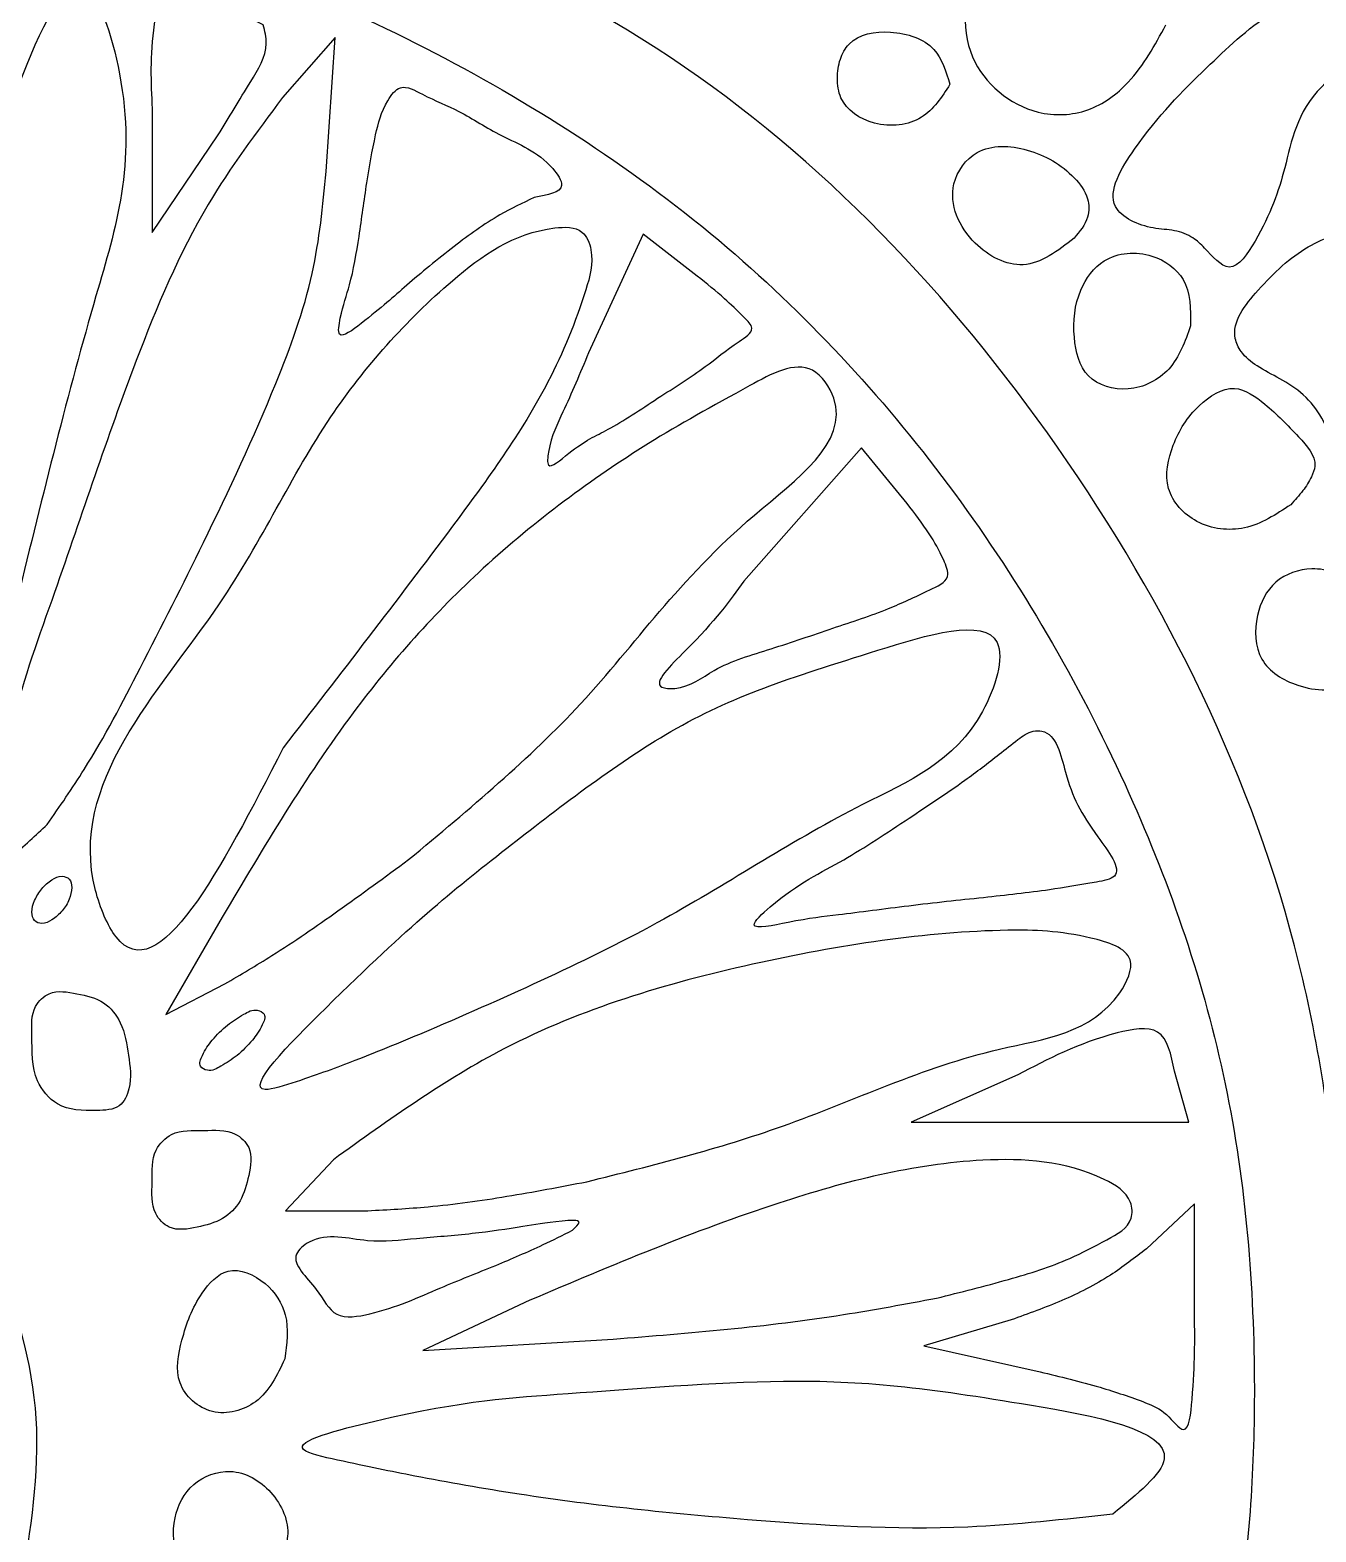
# Model space of a CAD drawing. Extents: x 1 to 188, y -1 to 173.
# Drawn here: x 129.72 to 146.69, y 124.08 to 143.89 of the extents above; entities that cross this region are included whole.
import ezdxf

# ---------------------------------------------------------------- set-up
doc = ezdxf.new("R2010")
doc.units = 0
doc.layers.get('0').update_dxf_attribs({"linetype": 'CONTINUOUS'})

msp = doc.modelspace()

# ---------------------------------------------------------------- linework, layer by layer
at = {"color": 7}
for p, q in [((133.744182, 143.794932), (133.051635, 143.001182)), ((133.62758, 142.026293), (133.744182, 143.794932)), ((141.860143, 143.177019), (141.860143, 143.177019)), ((131.330626, 142.856818), (131.330626, 141.221587)), ((131.330626, 141.221587), (132.202269, 142.508261)), ((136.373637, 141.683325), (136.373637, 141.683325)), ((137.812918, 141.201391), (137.090526, 139.633582)), ((138.525864, 140.646079), (137.812918, 141.201391)), ((143.501459, 141.149099), (143.501459, 141.149099)), ((145.037127, 139.990819), (145.037127, 139.990819)), ((138.002968, 139.035816), (138.002968, 139.035816)), ((140.694706, 138.381949), (139.139644, 136.621668)), ((141.294173, 137.648857), (140.694706, 138.381949)), ((146.358959, 137.630141), (146.358959, 137.630141)), ((140.315373, 136.003554), (140.315373, 136.003554)), ((133.061213, 134.42547), (133.061213, 134.42547)), ((129.945479, 133.410037), (129.945479, 133.410037)), ((134.716102, 132.948484), (134.716102, 132.948484)), ((130.272293, 132.58137), (130.272293, 132.58137)), ((142.303082, 132.446226), (142.303082, 132.446226)), ((132.256615, 132.191009), (131.511627, 130.905835)), ((131.511627, 130.905835), (132.292122, 131.309443)), ((134.984575, 130.694658), (134.984575, 130.694658)), ((132.653543, 130.565766), (132.653543, 130.565766)), ((131.017465, 130.367328), (131.017465, 130.367328)), ((142.755334, 130.109346), (141.347751, 129.484086)), ((145.014056, 129.484086), (144.823053, 130.157217)), ((141.347751, 129.484086), (143.18089, 129.484086)), ((143.18089, 129.484086), (145.014056, 129.484086)), ((133.722565, 128.989661), (133.090449, 128.316807)), ((132.605785, 128.779828), (132.605785, 128.779828)), ((137.06801, 128.699167), (137.06801, 128.699167)), ((145.088959, 128.409049), (144.455758, 127.814192)), ((145.088959, 126.907719), (145.088959, 128.409049)), ((133.090449, 128.316807), (134.177622, 128.316807)), ((136.876848, 128.059013), (136.876848, 128.059008)), ((136.314688, 127.134848), (134.902501, 126.472087)), ((141.684195, 127.163108), (141.684195, 127.163108)), ((142.669821, 126.877363), (141.517084, 126.535389)), ((145.088959, 126.907719), (145.088959, 126.907719)), ((134.902501, 126.472087), (137.416043, 126.623535)), ((141.517084, 126.535389), (143.050503, 126.190669)), ((133.081189, 126.36083), (133.081189, 126.36083)), ((144.010994, 124.315582), (144.010994, 124.315582))]:
    msp.add_line(p, q, dxfattribs=at)
for points, knots in [([(114.794168, 160.306593), (115.130102, 160.611566), (115.826224, 161.243529), (116.887835, 162.087146), (118.795944, 163.446142), (122.278044, 165.174632), (126.728046, 167.438435), (131.556659, 169.763889), (136.640261, 171.330871), (142.681474, 172.219975), (148.286931, 172.370785), (152.636392, 172.36466), (155.242589, 172.258594), (157.320455, 171.704252), (159.431044, 171.022548), (161.84278, 169.898879), (165.50866, 167.73585), (170.160567, 164.689319), (175.062454, 160.580728), (179.067659, 155.738028), (182.405661, 149.994531), (185.436571, 144.373819), (187.813929, 139.74622), (188.408357, 136.092142), (188.334776, 133.144673), (187.386193, 130.179837), (185.127033, 127.18226), (181.85524, 123.623814), (178.813142, 120.785169), (176.532222, 118.894379), (175.69973, 117.579208), (175.30194, 116.164074), (174.784501, 114.770512), (174.303516, 113.656629), (173.213255, 111.779995), (170.877437, 109.547213), (168.009454, 106.901396), (165.230837, 105.20171), (162.744125, 104.327929), (160.911107, 103.300648), (159.425136, 102.333835), (158.969927, 101.806786), (158.659018, 101.376796), (159.151482, 101.454654), (159.637719, 101.381608), (160.199181, 100.795758), (160.349612, 99.983043), (159.866515, 99.287141), (159.160403, 98.812082), (158.441178, 98.661376), (157.850572, 98.694374), (157.516103, 98.341086), (157.47407, 97.864449), (157.380969, 97.395925), (157.577333, 96.959418), (158.1822, 96.729707), (158.875703, 96.509827), (159.778968, 96.602304), (160.187108, 97.202939), (160.418223, 97.802079), (161.071019, 97.924204), (161.582343, 97.500036), (161.746264, 96.75853), (161.373137, 96.036888), (160.763734, 95.595987), (160.083152, 95.612747), (159.441102, 95.696166), (158.727059, 95.887223), (158.060477, 96.060424), (157.543688, 96.161405), (156.523988, 95.90465), (159.048275, 93.366355), (159.968, 91.47381), (161.661734, 89.268006), (162.898464, 88.404854), (163.55, 88.040168), (164.233328, 87.763384), (164.876967, 87.583463), (165.553356, 87.646772), (166.630146, 88.169292), (167.842105, 89.623439), (168.354167, 91.912485), (167.790174, 93.9446), (166.369331, 94.938988), (164.913065, 94.304688), (165.208009, 93.230129), (165.278215, 92.492498), (165.691816, 92.351356), (165.708205, 92.963356), (166.142243, 93.31926), (166.794578, 93.467151), (167.418796, 92.941626), (167.019779, 91.919664), (165.878471, 91.718547), (164.49199, 92.245441), (164.163578, 94.24069), (165.78071, 95.693959), (167.916747, 95.264523), (169.028178, 93.493247), (169.248905, 91.365365), (168.601866, 89.360763), (167.508817, 87.64444), (166.011008, 86.282459), (163.654489, 84.889801), (160.468477, 83.450583), (155.993055, 82.581382), (152.043454, 82.331003), (148.559855, 82.411954), (147.091383, 81.993715), (145.604136, 82.396677), (145.605172, 81.777723), (146.260457, 81.574641), (147.017586, 81.098625), (148.107421, 80.649908), (149.382267, 80.386136), (151.381872, 80.386003), (154.389409, 80.598546), (158.813198, 81.582656), (162.44652, 82.705792), (165.160354, 83.452376), (166.429822, 83.599203), (167.732699, 83.559629), (168.904873, 83.520709), (169.92218, 83.236751), (170.53882, 82.617055), (171.137769, 82.010056), (171.446324, 81.093347), (171.482952, 80.036611), (171.602427, 79.010037), (171.390108, 78.08423), (170.716427, 77.42079), (169.849852, 76.754292), (168.549147, 76.666283), (167.471381, 77.144969), (166.58062, 77.799667), (166.253323, 78.789035), (166.513377, 80.042616), (167.509585, 81.323378), (169.507572, 81.305943), (170.04117, 79.768899), (169.76414, 78.74178), (169.054388, 78.221562), (168.511775, 78.601279), (168.106026, 78.915917), (168.186333, 79.368366), (168.600091, 79.586504), (169.045272, 79.895056), (168.915908, 80.45145), (168.305104, 80.462273), (167.72747, 80.213579), (167.259085, 79.701733), (166.932093, 78.99697), (167.363123, 78.249002), (168.032761, 77.732542), (169.175718, 77.330102), (170.642645, 78.195849), (171.064104, 80.087528), (170.296912, 82.000141), (168.137897, 83.110986), (164.890862, 82.715311), (161.280618, 81.693933), (157.362282, 80.665193), (153.901134, 80.057562), (151.198202, 79.822231), (149.311261, 79.806694), (147.995858, 80.094127), (146.891417, 80.615303), (145.843422, 81.081664), (145.166597, 81.283815), (144.609692, 81.46977), (144.40851, 81.129022), (144.260218, 80.797948), (144.140399, 80.296989), (143.923257, 79.67032), (143.567514, 78.9391), (142.923991, 77.849), (142.160767, 76.649907), (141.683535, 75.176673), (142.03319, 73.653077), (143.360572, 72.427964), (145.465785, 72.461403), (146.308688, 73.992691), (145.996423, 75.103708), (145.478599, 75.681743), (145.056533, 75.978283), (144.647671, 75.878709), (144.852527, 75.718185), (145.098942, 75.634588), (145.558627, 75.42181), (145.514972, 74.822107), (145.063935, 74.467486), (144.406562, 74.341064), (143.880277, 74.855259), (143.731629, 75.446338), (143.801918, 75.949546), (144.022246, 76.267823), (144.56403, 76.559284), (145.484286, 76.592122), (146.458911, 75.857214), (146.885154, 74.753889), (146.954634, 73.617709), (146.426989, 72.63735), (145.437203, 72.017141), (144.177654, 71.700142), (142.809507, 72.092311), (141.689682, 73.008483), (140.974715, 74.469366), (141.349961, 76.373512), (142.161743, 77.87503), (142.951492, 79.129647), (143.228999, 79.80831), (143.622761, 80.344985), (143.133341, 80.694937), (142.637141, 80.315334), (142.184316, 79.702422), (142.00889, 78.792913), (141.371347, 77.985231), (140.49556, 77.440124), (139.555449, 77.010788), (138.494301, 77.010318), (137.418802, 77.57253), (136.664698, 78.911706), (137.049099, 80.580455), (138.399364, 81.445711), (139.612001, 80.908776), (139.910801, 79.816559), (139.400589, 79.008738), (138.597708, 78.747693), (138.154753, 79.325396), (138.352363, 79.901136), (138.82164, 80.403789), (138.337849, 80.759744), (137.740458, 80.082239), (137.199376, 79.161456), (138.080777, 77.890429), (139.387731, 77.74895), (140.402707, 78.316016), (140.992551, 78.908144), (141.490478, 79.534469), (141.274562, 79.950459), (141.040668, 80.204853), (140.686542, 80.496841), (140.295293, 80.882968), (139.939815, 81.372749), (139.75355, 81.746543), (139.663043, 81.928171)], [0, 0, 0, 0, 1.360844, 2.81994, 4.065436, 8.381741, 14.437704, 19.068066, 24.435232, 30.321826, 37.332661, 41.228257, 43.391149, 45.119227, 47.65626, 50.041225, 53.081097, 60.419734, 66.707231, 72.186172, 79.18063, 86.575612, 91.417014, 94.635151, 97.573621, 100.191705, 103.82407, 108.710622, 114.708282, 116.316983, 117.543569, 119.306209, 120.702844, 122.005453, 122.940523, 127.194688, 131.572448, 134.656135, 136.894194, 139.39861, 141.144457, 141.743196, 141.996113, 142.168499, 142.851821, 143.631375, 144.373567, 145.152838, 146.006424, 146.883635, 147.339532, 147.68415, 148.212836, 148.743504, 149.094103, 149.538367, 150.589032, 151.339035, 152.017387, 152.660665, 153.135734, 153.756922, 154.455734, 155.251744, 156.066918, 156.552275, 157.248456, 158.016331, 158.765085, 159.308746, 159.611437, 161.596187, 165.47435, 168.474859, 169.218059, 170.015648, 170.704346, 171.432015, 171.993708, 172.69962, 174.971342, 177.380842, 179.500226, 180.953667, 181.996059, 183.304373, 183.845528, 183.987204, 184.410446, 185.07308, 185.677569, 186.246818, 187.139305, 188.23294, 189.407091, 191.252799, 193.098338, 195.043808, 196.952192, 198.972094, 201.306664, 203.120541, 205.03092, 207.313781, 211.313463, 215.463484, 220.841673, 223.429667, 225.380702, 226.273755, 226.444442, 227.004276, 227.972798, 229.313343, 230.440406, 231.874636, 235.284019, 239.476634, 245.424355, 246.704894, 247.909215, 249.240897, 250.608425, 251.436551, 252.319193, 253.182806, 253.967018, 255.14344, 256.35164, 257.060458, 257.891346, 259.119177, 260.267824, 261.586141, 262.611178, 263.473862, 264.540111, 266.364958, 267.892061, 269.484164, 270.3878, 271.023984, 271.720193, 272.171404, 272.424689, 272.94314, 273.527568, 273.833195, 274.377237, 275.008093, 275.756623, 276.415944, 277.162739, 278.090719, 278.970414, 280.627303, 282.421337, 284.379706, 286.367109, 289.208196, 293.919355, 297.7057, 301.336202, 304.448821, 305.84067, 306.97868, 308.445036, 309.521428, 310.339246, 310.734889, 310.991038, 311.39252, 311.865164, 312.514813, 313.385857, 314.296683, 316.310866, 317.662372, 318.795745, 320.826051, 322.583532, 324.330182, 325.133424, 325.922868, 326.594517, 326.707556, 326.836146, 327.125033, 327.671196, 328.065771, 328.687621, 329.27343, 329.902866, 330.660414, 331.043057, 331.393514, 331.774955, 332.854329, 333.940462, 335.208326, 336.30041, 337.253713, 338.384398, 339.715551, 341.030701, 342.488741, 343.961607, 345.657565, 348.037425, 349.141862, 349.996075, 350.419089, 350.768257, 351.363013, 352.006715, 353.106805, 354.032112, 355.005339, 356.1861, 357.083213, 358.084483, 359.699976, 361.293325, 362.796892, 363.820666, 364.782368, 365.807101, 366.433775, 366.930512, 367.612744, 368.212118, 368.451216, 369.069128, 370.351903, 371.536448, 372.969828, 373.888392, 374.899198, 375.643941, 375.865228, 376.234886, 376.685677, 377.237626, 377.88112, 378.489329, 378.489329, 378.489329, 378.489329]), ([(169.110771, 109.653522), (169.355564, 110.072418), (170.002932, 111.180212), (170.729672, 113.533105), (171.500494, 116.143661), (172.075122, 118.441539), (172.717388, 119.971146), (173.575408, 120.856707), (174.419868, 121.603672), (175.218861, 122.20102), (176.951461, 123.194136), (179.127314, 124.102555), (181.487942, 125.424301), (183.409974, 127.327965), (185.440095, 129.466265), (187.070505, 132.402242), (187.351566, 135.523759), (186.817819, 139.246187), (184.362405, 144.291545), (181.539802, 149.347351), (178.777465, 153.975592), (176.579455, 157.015542), (174.019957, 159.807516), (171.319394, 162.443365), (167.767043, 164.348994), (163.280198, 165.345182), (157.204768, 165.492617), (150.218055, 165.096311), (143.609546, 164.358967), (138.161287, 162.672491), (133.827482, 161.046402), (130.909351, 159.609141), (129.339462, 158.593773), (128.466082, 158.10242), (127.402106, 157.535855), (126.248405, 156.879479), (125.115772, 156.159882), (124.394319, 155.630151), (124.060881, 155.385322)], [0, 0, 0, 0, 1.452008, 3.839916, 7.342161, 9.628386, 10.955973, 12.249725, 13.277102, 14.345858, 15.233274, 19.259861, 21.424711, 23.282158, 27.335733, 30.269423, 33.137747, 36.565015, 41.438332, 49.808868, 53.991996, 57.594762, 61.035746, 65.357372, 68.837754, 72.972875, 79.019823, 87.009724, 93.984861, 98.879656, 104.070728, 107.872962, 108.598901, 109.678069, 110.877693, 112.215449, 113.659298, 114.900056, 114.900056, 114.900056, 114.900056]), ([(128.904794, 146.513973), (128.831194, 146.410174), (128.704002, 146.230792), (128.56926, 146.027161), (128.480111, 145.757964), (129.101168, 145.75293), (129.669396, 145.472359), (131.924022, 145.014472), (135.100508, 143.739294), (138.994933, 141.216353), (142.055249, 137.86429), (144.235805, 134.122908), (145.633684, 130.147409), (145.960413, 126.406582), (145.771896, 123.063775), (145.054704, 120.068736), (143.927127, 117.563039), (142.848001, 115.445427), (141.662406, 113.798295), (139.408115, 111.468633), (135.946599, 108.5864), (130.485225, 106.516632), (125.944228, 106.390766), (122.891286, 106.506264), (121.64959, 106.543955), (121.025756, 106.295593), (120.86177, 106.008579), (120.772443, 105.814368), (121.07574, 104.909663), (124.056598, 105.330683), (127.033992, 104.892092), (129.683101, 105.347672), (130.957563, 105.566848)], [0, 0, 0, 0, 0.377171, 0.651816, 0.771246, 1.110797, 1.917597, 3.017575, 7.699148, 12.326404, 16.745451, 21.199056, 25.239186, 29.280821, 32.374937, 35.255327, 38.459644, 40.596315, 42.376091, 44.521474, 50.315334, 55.735261, 61.680932, 63.806723, 64.902904, 65.417089, 65.679209, 65.886038, 66.023137, 68.408563, 72.473265, 76.241729, 76.241729, 76.241729, 76.241729]), ([(130.957563, 105.566848), (133.373084, 106.448123), (138.151486, 108.191469), (143.590688, 113.731382), (146.368329, 119.423904), (147.074046, 124.40259), (147.094403, 128.0408), (146.382142, 132.966267), (143.645103, 138.520893), (138.46947, 144.006268), (133.887568, 145.698163), (131.598675, 146.54335)], [0, 0, 0, 0, 7.628867, 15.091488, 22.643363, 26.206596, 30.097877, 33.531047, 41.049551, 48.294065, 55.525575, 55.525575, 55.525575, 55.525575]), ([(143.221451, 145.943463), (142.840058, 145.609127), (142.132106, 144.988524), (141.930216, 143.507549), (142.845316, 142.738978), (143.7001, 142.777372), (144.319066, 143.234768), (144.565903, 143.693851), (144.70952, 143.960961)], [0, 0, 0, 0, 1.494802, 2.774692, 3.903493, 4.559317, 5.207833, 6.110173, 6.110173, 6.110173, 6.110173]), ([(129.551938, 136.38847), (129.887742, 137.759148), (130.463334, 140.108586), (131.242346, 142.471818), (130.372861, 145.149974), (129.021527, 141.905452), (128.527018, 139.291012), (127.905972, 135.675171), (127.651871, 133.754618), (127.655787, 133.086734), (128.164115, 133.091258), (128.576453, 133.641667), (129.014914, 134.763841), (129.342851, 135.755929), (129.551938, 136.38847)], [0, 0, 0, 0, 4.129063, 7.077503, 8.318865, 9.97909, 13.738225, 18.776618, 19.708511, 20.089722, 20.398446, 20.915292, 22.048528, 24.0422, 24.0422, 24.0422, 24.0422]), ([(132.797582, 143.961366), (132.724723, 143.998627), (132.552024, 144.086946), (132.253931, 144.202172), (131.927466, 144.307925), (131.447908, 144.474068), (131.290449, 143.674914), (131.313723, 143.201008), (131.330626, 142.856818)], [0, 0, 0, 0, 0.246116, 0.583372, 0.939998, 1.352056, 1.772378, 2.887654, 2.887654, 2.887654, 2.887654]), ([(148.370163, 138.210735), (148.714451, 138.388418), (149.374212, 138.728915), (150.010271, 139.703565), (150.194609, 141.015095), (149.903648, 142.498858), (148.905738, 143.851723), (147.698474, 144.352687), (146.705063, 144.462563), (145.950665, 144.064688), (145.1515, 143.308289), (144.44716, 142.606371), (143.810444, 141.557864), (144.457426, 141.265936), (144.816708, 141.262745), (145.063798, 141.171708), (145.265931, 140.978911), (145.573833, 140.608091), (146.047047, 141.331517), (146.315028, 142.092755), (146.456663, 142.941507), (147.316707, 143.59163), (147.128736, 142.608478), (147.002039, 142.20487), (147.135204, 141.796844), (147.466236, 141.82124), (147.723469, 141.788753), (147.919999, 141.71162), (148.038255, 141.539492), (147.880859, 141.370731), (147.634907, 141.300666), (147.173104, 141.29023), (146.519216, 141.054597), (145.977085, 140.544154), (145.533604, 139.987187), (145.709933, 139.613428), (145.926238, 139.441023), (146.226126, 139.293766), (146.542553, 139.094829), (146.782296, 138.788759), (146.923319, 138.40838), (146.950808, 137.879134), (147.700259, 137.87154), (148.097234, 138.072541), (148.370163, 138.210735)], [0, 0, 0, 0, 1.146092, 2.196264, 3.338415, 5.048343, 6.611877, 8.162708, 8.847828, 9.519155, 10.63771, 12.072106, 12.867333, 13.441263, 13.724686, 13.985846, 14.188565, 14.599031, 15.081092, 16.124974, 17.301159, 17.718877, 18.48398, 18.990375, 19.247584, 19.572046, 19.837737, 20.048164, 20.199457, 20.362486, 20.62637, 20.973418, 21.738608, 22.614948, 23.318934, 23.506344, 23.790133, 24.132923, 24.510317, 24.903172, 25.261051, 25.766048, 26.195523, 27.140473, 27.140473, 27.140473, 27.140473]), ([(132.202269, 142.508261), (132.341472, 142.738435), (132.572319, 143.120146), (132.882053, 143.615169), (132.817844, 143.878324), (132.797582, 143.961366)], [0, 0, 0, 0, 0.824236, 1.366881, 1.617073, 1.617073, 1.617073, 1.617073]), ([(141.860143, 143.177019), (141.808894, 143.347375), (141.695154, 143.725454), (141.098914, 143.916007), (140.573422, 143.827597), (140.396098, 143.503563), (140.364949, 143.256613), (140.412704, 142.887709), (140.873806, 142.585703), (141.525471, 142.658453), (141.751682, 143.008961), (141.860143, 143.177019)], [0, 0, 0, 0, 0.50607, 1.123148, 1.692206, 1.920132, 2.176762, 2.43656, 2.991244, 3.615352, 4.190226, 4.190226, 4.190226, 4.190226]), ([(136.373637, 141.683325), (136.549519, 141.715229), (136.83672, 141.767327), (136.487881, 142.274411), (135.985215, 142.44575), (135.410398, 142.825638), (134.983901, 142.989416), (134.611114, 143.206804), (134.371896, 142.885368), (134.262761, 142.463446), (134.155487, 141.850489), (134.0698, 141.198368), (133.96269, 140.568063), (133.83186, 140.214871), (133.75541, 139.767387), (134.308255, 140.183473), (134.660909, 140.508018), (135.30067, 141.036001), (135.845856, 141.432211), (136.220568, 141.610496), (136.373637, 141.683325)], [0, 0, 0, 0, 0.395861, 0.646411, 1.453485, 2.099162, 2.628169, 2.931042, 3.171564, 3.649997, 4.293405, 5.006458, 5.66029, 6.1155, 6.326144, 6.641404, 7.429622, 8.238274, 8.971467, 9.477818, 9.477818, 9.477818, 9.477818]), ([(133.051635, 143.001182), (132.706858, 142.541306), (131.907951, 141.475691), (130.968326, 139.23349), (130.220596, 136.937308), (129.477468, 134.915571), (129.296305, 133.752776), (128.833831, 133.078897), (129.1296, 132.707981), (129.556598, 133.051309), (129.795683, 133.271856), (129.945479, 133.410037)], [0, 0, 0, 0, 1.719388, 3.98412, 7.227393, 9.023114, 10.342346, 10.899817, 11.111612, 11.506564, 12.169159, 12.169159, 12.169159, 12.169159]), ([(143.501459, 141.149099), (143.573881, 141.235187), (143.699774, 141.384837), (143.697719, 141.705711), (143.426743, 142.063284), (142.927961, 142.354934), (142.21934, 142.396641), (141.767165, 141.774542), (142.089368, 141.046285), (142.866769, 140.655371), (143.283336, 140.97942), (143.501459, 141.149099)], [0, 0, 0, 0, 0.327023, 0.568473, 0.895496, 1.618357, 2.277852, 2.791924, 3.622183, 4.315447, 5.077465, 5.077465, 5.077465, 5.077465]), ([(129.945479, 133.410037), (130.111738, 133.650498), (130.567955, 134.310327), (131.22757, 135.570582), (132.083109, 137.262361), (132.88747, 138.976851), (133.490659, 140.612846), (133.583778, 141.574121), (133.62758, 142.026293)], [0, 0, 0, 0, 0.876451, 2.404995, 4.259261, 6.56458, 8.093261, 9.450998, 9.450998, 9.450998, 9.450998]), ([(133.061213, 134.42547), (133.810345, 135.393856), (135.023411, 136.961958), (136.465374, 138.935436), (136.988795, 140.206436), (137.180494, 140.89653), (137.016517, 141.302813), (136.192886, 141.28491), (135.025354, 140.446942), (133.480282, 138.7164), (132.240362, 135.939883), (130.023998, 133.774466), (131.24274, 130.890462), (132.235254, 132.819854), (133.061213, 134.42547)], [0, 0, 0, 0, 3.680416, 5.959678, 7.273523, 7.805471, 8.068453, 8.432493, 9.951473, 12.360195, 15.229127, 19.349825, 20.021678, 23.353432, 23.353432, 23.353432, 23.353432]), ([(145.037127, 139.990819), (145.037797, 140.210025), (145.039022, 140.611024), (144.509029, 140.992435), (143.889964, 140.945483), (143.522987, 140.430424), (143.465534, 139.87618), (143.612607, 139.258441), (144.242193, 139.080807), (144.822726, 139.3835), (144.964046, 139.783807), (145.037127, 139.990819)], [0, 0, 0, 0, 0.61909, 1.132517, 1.764169, 2.260381, 2.887456, 3.429446, 3.980477, 4.5771, 5.216068, 5.216068, 5.216068, 5.216068]), ([(138.002968, 139.035816), (138.222293, 139.173713), (138.603444, 139.413354), (138.947832, 139.706504), (139.314189, 139.935143), (139.085905, 140.15797), (138.869917, 140.372078), (138.650291, 140.546986), (138.525864, 140.646079)], [0, 0, 0, 0, 0.753403, 1.309293, 1.551778, 1.72655, 2.084029, 2.551258, 2.551258, 2.551258, 2.551258]), ([(134.716102, 132.948484), (135.519943, 133.618997), (137.212853, 135.031116), (138.578833, 137.097815), (140.697097, 138.562097), (139.981558, 139.620024), (138.937067, 139.046778), (137.570457, 138.296136), (135.66708, 136.886454), (133.785612, 134.772229), (132.802586, 133.112706), (132.256615, 132.191009)], [0, 0, 0, 0, 3.060734, 6.445987, 8.311419, 8.77488, 9.623779, 11.166643, 13.898518, 16.461936, 19.664175, 19.664175, 19.664175, 19.664175]), ([(137.090526, 139.633582), (136.978288, 139.3644), (136.791357, 138.916078), (136.579832, 138.507552), (136.526779, 138.044634), (136.968096, 138.448186), (137.373715, 138.61666), (137.777008, 138.885301), (138.002968, 139.035816)], [0, 0, 0, 0, 0.847461, 1.411443, 1.581045, 1.890264, 2.497084, 3.270303, 3.270303, 3.270303, 3.270303]), ([(146.358959, 137.630141), (146.414209, 137.690943), (146.518036, 137.805204), (146.62786, 137.974248), (146.726974, 138.237572), (146.403852, 138.593315), (146.087356, 138.918047), (145.60046, 139.271434), (145.081708, 138.927452), (144.785001, 138.457663), (144.651671, 137.82249), (145.107385, 137.32938), (145.789306, 137.255203), (146.164566, 137.502194), (146.358959, 137.630141)], [0, 0, 0, 0, 0.24556, 0.461469, 0.608653, 1.04813, 1.671836, 2.119316, 2.637938, 3.262372, 3.835136, 4.409632, 5.043506, 5.724784, 5.724784, 5.724784, 5.724784]), ([(140.315373, 136.003554), (140.568144, 136.0855), (141.013768, 136.229969), (141.47223, 136.450318), (141.886721, 136.640087), (141.753636, 136.971657), (141.5801, 137.276184), (141.396388, 137.515632), (141.294173, 137.648857)], [0, 0, 0, 0, 0.780417, 1.375841, 1.668135, 1.890614, 2.286491, 2.783005, 2.783005, 2.783005, 2.783005]), ([(147.640389, 135.596217), (147.654624, 135.783307), (147.684579, 136.177002), (147.241386, 136.638293), (146.681642, 136.852215), (146.114827, 136.65909), (145.868837, 136.157761), (145.892493, 135.539242), (146.479298, 135.176186), (147.162909, 135.156861), (147.491718, 135.459411), (147.640389, 135.596209)], [0, 0, 0, 0, 0.540527, 1.137437, 1.758086, 2.262191, 2.763825, 3.343647, 3.929994, 4.641997, 5.229628, 5.229628, 5.229628, 5.229628]), ([(139.139644, 136.621668), (138.955194, 136.364782), (138.683116, 135.985854), (137.863714, 135.218552), (138.397834, 135.190102), (138.79053, 135.523179), (139.524478, 135.728671), (140.045713, 135.909831), (140.315373, 136.003554)], [0, 0, 0, 0, 1.199604, 1.769512, 1.939381, 2.512249, 3.314796, 4.175038, 4.175038, 4.175038, 4.175038]), ([(134.984575, 130.694658), (136.035216, 131.15237), (138.012538, 132.01379), (140.367032, 133.591624), (142.210346, 134.352269), (142.77647, 136.290308), (140.112019, 135.462992), (138.330172, 134.899889), (135.67603, 132.844152), (134.549962, 131.940743), (132.368308, 129.737374), (133.41261, 130.074796), (134.059907, 130.311704), (134.652256, 130.557027), (134.984575, 130.694658)], [0, 0, 0, 0, 3.431788, 6.458673, 8.461968, 9.39032, 10.966145, 13.901636, 16.557817, 19.747129, 21.085075, 21.505038, 22.330138, 23.384617, 23.384617, 23.384617, 23.384617]), ([(142.303082, 132.446226), (142.599788, 132.478458), (143.109477, 132.533826), (143.63504, 132.623755), (144.209972, 132.728737), (143.642299, 133.453431), (143.410549, 133.893686), (143.258472, 134.654918), (142.915645, 134.647531), (142.732596, 134.515358), (142.446849, 134.286256), (141.974751, 133.925182), (141.292647, 133.479923), (140.397473, 132.879306), (139.79197, 132.614615), (139.112408, 131.984835), (139.897949, 132.165658), (140.430435, 132.219862), (141.348893, 132.345749), (141.978612, 132.412059), (142.303082, 132.446226)], [0, 0, 0, 0, 0.87637, 1.505448, 1.755052, 2.314262, 3.27202, 3.895214, 4.007772, 4.237285, 4.55112, 5.117639, 6.008283, 7.031454, 8.183349, 8.502399, 8.949603, 9.623004, 10.557182, 11.550181, 11.550181, 11.550181, 11.550181]), ([(132.292122, 131.309443), (132.499485, 131.431659), (133.0088, 131.731836), (133.812473, 132.286772), (134.405632, 132.721132), (134.716102, 132.948484)], [0, 0, 0, 0, 0.721933, 1.773167, 2.927714, 2.927714, 2.927714, 2.927714]), ([(130.272293, 132.58137), (130.26692, 132.623315), (130.25686, 132.701853), (130.124112, 132.744711), (129.991902, 132.681485), (129.867575, 132.5689), (129.775297, 132.41911), (129.731229, 132.272593), (129.760514, 132.133307), (129.890557, 132.091194), (130.02408, 132.154058), (130.146378, 132.267202), (130.24508, 132.415223), (130.263601, 132.528306), (130.272293, 132.58137)], [0, 0, 0, 0, 0.116642, 0.218394, 0.359417, 0.537835, 0.718638, 0.878484, 0.995126, 1.096878, 1.2379, 1.416318, 1.597121, 1.756967, 1.756967, 1.756967, 1.756967]), ([(137.06801, 128.699167), (137.941369, 128.916737), (139.803642, 129.380662), (142.014308, 130.463973), (143.89358, 130.672387), (144.378694, 131.725232), (143.488104, 132.004603), (141.935971, 132.056925), (139.196191, 131.638284), (136.134108, 130.723914), (134.456836, 129.51771), (133.722565, 128.989661)], [0, 0, 0, 0, 2.684864, 5.724963, 7.475836, 7.929889, 8.522272, 9.622853, 13.021666, 16.480501, 19.173731, 19.173731, 19.173731, 19.173731]), ([(131.017465, 130.367328), (130.995834, 130.514553), (130.957504, 130.77544), (130.701331, 131.100054), (130.345105, 131.18177), (129.997035, 131.241607), (129.725227, 130.985069), (129.754582, 130.55067), (129.729284, 130.078928), (130.091025, 129.642011), (130.515801, 129.635393), (130.913029, 129.647621), (131.074591, 129.989298), (131.039552, 130.221169), (131.017465, 130.367328)], [0, 0, 0, 0, 0.442035, 0.783299, 1.155894, 1.521643, 1.768221, 2.154975, 2.756796, 3.160789, 3.684652, 3.988602, 4.247254, 4.688311, 4.688311, 4.688311, 4.688311]), ([(132.653543, 130.565766), (132.699542, 130.626274), (132.773063, 130.722983), (132.844659, 130.910227), (132.686635, 130.991552), (132.514831, 130.895935), (132.315129, 130.76963), (132.125047, 130.57777), (132.005947, 130.40842), (131.933061, 130.221325), (132.09138, 130.139965), (132.262587, 130.235654), (132.465211, 130.361612), (132.58866, 130.495432), (132.653543, 130.565766)], [0, 0, 0, 0, 0.240299, 0.384068, 0.48856, 0.675074, 0.931706, 1.216008, 1.456317, 1.600086, 1.704579, 1.891093, 2.147731, 2.432046, 2.432046, 2.432046, 2.432046]), ([(144.823053, 130.157217), (144.779972, 130.373728), (144.695965, 130.795924), (143.698992, 130.603516), (143.152705, 130.317439), (142.755334, 130.109346)], [0, 0, 0, 0, 0.561852, 1.095613, 2.519894, 2.519894, 2.519894, 2.519894]), ([(129.607315, 123.360418), (129.726183, 124.100476), (129.964172, 125.582171), (129.355322, 127.703726), (128.378737, 129.212378), (127.118732, 129.853379), (126.459539, 130.085128), (125.495263, 130.256333), (125.774126, 129.552489), (126.015649, 128.907891), (126.543783, 127.773874), (127.139995, 126.537838), (127.500163, 124.942032), (127.545567, 123.868308), (127.571743, 123.249296)], [0, 0, 0, 0, 2.223532, 4.451808, 6.461661, 7.452716, 8.455118, 9.034093, 9.382478, 10.219404, 11.369675, 13.005861, 14.370279, 16.227701, 16.227701, 16.227701, 16.227701]), ([(132.605785, 128.779828), (132.630344, 128.909767), (132.671704, 129.128595), (132.388272, 129.399627), (132.008178, 129.36255), (131.614267, 129.391697), (131.314103, 129.091462), (131.343046, 128.697676), (131.30665, 128.317196), (131.575873, 128.034774), (131.92764, 128.094784), (132.263626, 128.182477), (132.524646, 128.440211), (132.578006, 128.663557), (132.605785, 128.779828)], [0, 0, 0, 0, 0.369827, 0.622817, 1.041152, 1.466834, 1.755748, 2.181436, 2.599772, 2.852758, 3.222587, 3.576154, 3.901771, 4.255352, 4.255352, 4.255352, 4.255352]), ([(141.684195, 127.163108), (142.000997, 127.241993), (142.592966, 127.389396), (143.366682, 127.631961), (143.881244, 127.905371), (144.282766, 128.122816), (144.256692, 128.531317), (143.530283, 128.965674), (141.913179, 129.071269), (139.321444, 128.407068), (137.39679, 127.592707), (136.314688, 127.134848)], [0, 0, 0, 0, 0.983344, 1.837454, 2.385228, 2.811456, 3.022169, 3.47964, 5.104772, 7.853401, 11.383506, 11.383506, 11.383506, 11.383506]), ([(134.177622, 128.316807), (134.442809, 128.330975), (135.056761, 128.363776), (136.021318, 128.499637), (136.71614, 128.63209), (137.06801, 128.699167)], [0, 0, 0, 0, 0.796435, 1.843878, 2.918558, 2.918558, 2.918558, 2.918558]), ([(136.876848, 128.059008), (136.921183, 128.09912), (137.038921, 128.205643), (136.560311, 128.164757), (136.212776, 128.103687), (135.523746, 128.000618), (134.852951, 127.95625), (134.137676, 127.870974), (133.567374, 128.058687), (133.097299, 127.669386), (133.52223, 127.318045), (133.719138, 126.866685), (134.432979, 126.982294), (135.061847, 127.276956), (135.837236, 127.580252), (136.41639, 127.828562), (136.748177, 127.994616), (136.876848, 128.059013)], [0, 0, 0, 0, 0.135725, 0.360439, 0.881162, 1.556752, 2.296476, 2.941801, 3.711722, 3.944887, 4.477163, 4.90353, 5.33683, 6.335099, 7.118865, 7.799813, 8.231184, 8.231184, 8.231184, 8.231184]), ([(144.455758, 127.814192), (144.299824, 127.694158), (143.952236, 127.426594), (143.345866, 127.118), (142.894069, 126.957184), (142.669821, 126.877363)], [0, 0, 0, 0, 0.589501, 1.314032, 2.028052, 2.028052, 2.028052, 2.028052]), ([(133.081189, 126.36083), (133.107801, 126.559722), (133.156918, 126.926808), (132.858906, 127.393301), (132.326577, 127.631111), (131.90649, 127.16664), (131.721998, 126.663184), (131.595323, 126.018426), (132.109876, 125.56007), (132.791792, 125.751898), (132.979666, 126.147211), (133.081189, 126.36083)], [0, 0, 0, 0, 0.581481, 1.073213, 1.588305, 2.035801, 2.71271, 3.27317, 3.845055, 4.426776, 5.110707, 5.110707, 5.110707, 5.110707]), ([(137.416043, 126.623535), (137.918515, 126.66314), (138.934591, 126.743226), (140.35997, 126.917346), (141.275394, 127.087239), (141.684195, 127.163108)], [0, 0, 0, 0, 1.512079, 3.057655, 4.304802, 4.304802, 4.304802, 4.304802]), ([(143.050503, 126.190669), (143.313871, 126.127747), (143.781353, 126.016059), (144.355573, 125.822047), (144.713831, 125.674251), (145.003331, 125.272291), (145.098779, 126.202396), (145.093081, 126.611638), (145.088959, 126.907719)], [0, 0, 0, 0, 0.816831, 1.449893, 1.770103, 2.066431, 2.479499, 3.560272, 3.560272, 3.560272, 3.560272]), ([(144.010994, 124.315582), (144.335049, 124.577089), (145.275074, 125.335672), (142.000331, 125.931689), (140.009015, 126.163005), (136.679807, 125.880739), (135.269877, 125.814061), (132.94022, 125.21048), (134.054269, 124.965803), (134.870045, 124.796314), (136.741652, 124.465809), (139.134608, 124.226648), (141.772454, 124.06214), (143.373262, 124.24338), (144.010994, 124.315582)], [0, 0, 0, 0, 0.994783, 2.885688, 6.171845, 9.021902, 11.599096, 12.609481, 13.075458, 14.119423, 15.518245, 18.551713, 21.457192, 23.381148, 23.381148, 23.381148, 23.381148]), ([(132.88029, 123.525328), (132.990273, 123.685592), (133.223985, 124.026152), (132.950619, 124.646361), (132.402202, 124.962028), (131.83507, 124.753789), (131.574135, 124.248402), (131.6237, 123.727203), (131.924143, 123.315884), (132.430297, 123.27781), (132.716915, 123.435464), (132.88029, 123.525328)], [0, 0, 0, 0, 0.550274, 1.169325, 1.771585, 2.284557, 2.787388, 3.369679, 3.77971, 4.197527, 4.751399, 4.751399, 4.751399, 4.751399])]:
    msp.add_open_spline(points, degree=3, knots=knots, dxfattribs=at)

doc.saveas('drawing.dxf')
